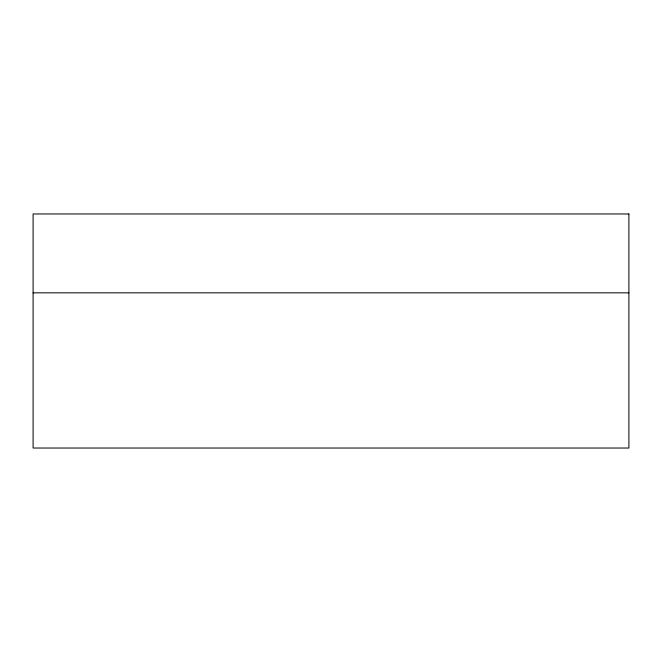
<?xml version="1.0" encoding="UTF-8"?>
<svg xmlns="http://www.w3.org/2000/svg" width="662" height="662" viewBox="0 0 662 662"><rect width="100%" height="100%" fill="white"/><g stroke="black" fill="none" stroke-linecap="round" stroke-linejoin="round"><path stroke-width="0.99" d="M33.1 292.836L628.9 292.836M628.9 213.967L33.1 213.967L33.1 448.033L628.9 448.033L628.9 213.967"/></g></svg>
